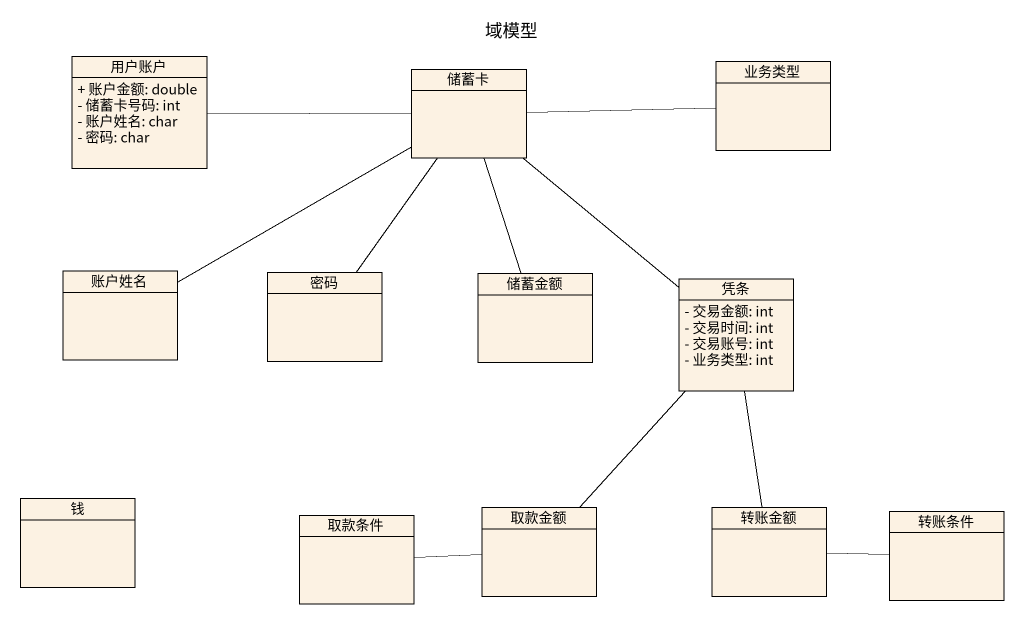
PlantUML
@startuml
title 域模型
hide circle
hide empty members
skinparam classAttributeIconSize 0
class 用户账户 {
  + 账户金额: double
  - 储蓄卡号码: int
  - 账户姓名: char
  - 密码: char
}
class 储蓄卡
class 业务类型
class 账户姓名
class 密码
class 储蓄金额
class 凭条 {
  - 交易金额: int
  - 交易时间: int
  - 交易账号: int
  - 业务类型: int
}
class 钱
class 取款条件
class 取款金额
class 转账金额
class 转账条件
用户账户 -right- 储蓄卡
储蓄卡 -right- 业务类型
储蓄卡 -left- 账户姓名
储蓄卡 -- 密码
储蓄卡 -- 储蓄金额
储蓄卡 -- 凭条
取款条件 -right- 取款金额
取款金额 -up- 凭条
转账金额 -up- 凭条
转账条件 -left- 转账金额
@enduml
